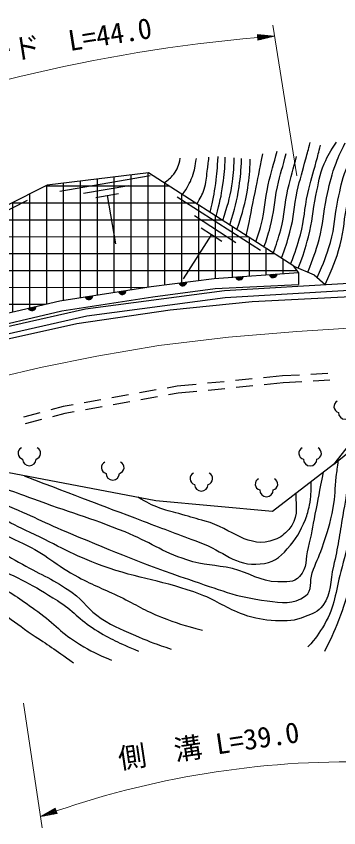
# Model space of a CAD drawing. Units: millimetres, scale not verified. Extents: x 40000 to 680000, y 20000 to 380000.
# Drawn here: x 467518 to 496158, y 262615 to 334644 of the extents above; entities that cross this region are included whole.
import ezdxf
from ezdxf.enums import TextEntityAlignment as Align

# ---------------------------------------------------------------- set-up
doc = ezdxf.new("R2010")
doc.units = ezdxf.units.MM
doc.header["$LTSCALE"] = 1000
doc.linetypes.add('CHAIN', pattern=[18.5, 12, -1.5, 3.5, -1.5])
for name, color, linetype, lineweight in [('M-BGD', 7, 'Continuous', 25), ('M-BMK', 2, 'CHAIN', 13), ('M-STR-HTXT', 7, 'Continuous', 13)]:
    doc.layers.add(name, color=color, linetype=linetype, lineweight=lineweight)
doc.styles.add('ＭＳ ゴシック', font='')
doc.styles.get('ＭＳ ゴシック').set_extended_font_data('MS Gothic')

msp = doc.modelspace()

# ---------------------------------------------------------------- hatches: boundary and pattern name
at = {"layer": 'M-BGD'}
h = msp.add_hatch(dxfattribs=at)
h.set_pattern_fill('USER', color=256, style=0, pattern_type=2)
h.set_pattern_definition([(89.987, (458223, 313584), (-1500, 0.337), []), (179.987, (458223, 313584), (-0.337, -1500), [])])
h.paths.add_polyline_path([(447313, 303798), (455969, 312450), (470268, 319642), (479258, 320734), (492170, 312448), (492568, 311896), (485095, 311379), (479514, 310651), (471393, 309389), (463532, 307561), (453988, 304973), (449329, 305070), (449291, 304047)])

# ---------------------------------------------------------------- linework, layer by layer
for p, q in [((471391, 319126), (479423, 320499)), ((473490, 318934), (477506, 319620)), ((474586, 318570), (476594, 318913)), ((475590, 318741), (476322, 314458)), ((481802, 318626), (489193, 313883)), ((458072, 313060), (468524, 318317)), ((483334, 316948), (487029, 314576)), ((483942, 315862), (485789, 314676)), ((484866, 315269), (482336, 311327)), ((492568, 311896), (492568, 310845)), ((491159, 302717), (489468, 302551)), ((492684, 302794), (491159, 302717)), ((495181, 302921), (493683, 302845)), ((483496, 301965), (481805, 301799)), ((485984, 302209), (484492, 302063)), ((488473, 302453), (486980, 302307)), ((488540, 301831), (487047, 301684)), ((491208, 302092), (489535, 301928)), ((492873, 302191), (491208, 302092)), ((495369, 302339), (493872, 302250)), ((479947, 301470), (478470, 301209)), ((481805, 301799), (480932, 301645)), ((481891, 301178), (481042, 301028)), ((483564, 301343), (481891, 301178)), ((486052, 301587), (484559, 301440)), ((475024, 300598), (473547, 300336)), ((477485, 301034), (476008, 300772)), ((477596, 300418), (476119, 300156)), ((480057, 300854), (478580, 300592)), ((471688, 300007), (470584, 299712)), ((472562, 300162), (471688, 300007)), ((475134, 299981), (473657, 299720)), ((469618, 299453), (468169, 299066)), ((471824, 299395), (470733, 299103)), ((472672, 299545), (471824, 299395)), ((469767, 298845), (468318, 298457))]:
    msp.add_line(p, q, dxfattribs=at)
for points in [[(492568, 311896), (492170, 312448), (479258, 320734), (470268, 319642), (455969, 312450), (447313, 303798)], [(449329, 305070), (453988, 304973), (463532, 307561), (471393, 309389), (479514, 310651), (485095, 311379), (492568, 311896)], [(492170, 312448), (493974, 311690), (494936, 310832)], [(449310, 304157), (454100, 304058), (463755, 306676), (471567, 308492), (479643, 309747), (485185, 310470), (492568, 310845)], [(454511, 303862), (460569, 305710), (473672, 308668), (486006, 310298), (497048, 310958), (504956, 310947)], [(499552, 309870), (488459, 309297), (481180, 308544), (472906, 307331), (465554, 305730), (455848, 303061), (448935, 300682), (438787, 296616)], [(454694, 303262), (460730, 305104), (473782, 308050), (486066, 309673), (497066, 310330), (504955, 310320)], [(498421, 298322), (495678, 294872), (498527, 297175)], [(495678, 294872), (490267, 290682), (479920, 291647), (462329, 294971), (460933, 296468), (461431, 296615)]]:
    msp.add_lwpolyline(points, dxfattribs=at)
for centre, radius, start, end in [((487331, 311588), 354, 192.75962, 355.1648), ((487331, 311588), 283, 194.98366, 352.94076), ((487331, 311588), 212, 198.72999, 349.19443), ((487331, 311588), 142, 206.44172, 341.48271), ((487331, 311588), 100, 216.75938, 331.16504), ((487331, 311588), 100, 216.75938, 331.16504), ((490324, 311795), 354, 192.75962, 355.1648), ((490324, 311795), 283, 194.98366, 352.94076), ((490324, 311795), 212, 198.72999, 349.19443), ((490324, 311795), 142, 206.44172, 341.48271), ((490324, 311795), 100, 216.75938, 331.16504), ((490324, 311795), 100, 216.75938, 331.16504), ((482297, 311068), 354, 196.22882, 358.634), ((482297, 311068), 283, 198.45286, 356.40996), ((482297, 311068), 212, 202.19918, 352.66363), ((482297, 311068), 142, 209.91091, 344.9519), ((482297, 311068), 100, 220.22858, 334.63424), ((482297, 311068), 100, 220.22858, 334.63424), ((473963, 309843), 354, 197.62932, 0.0345), ((473963, 309843), 283, 199.85336, 357.81046), ((473963, 309843), 212, 203.59968, 354.06413), ((473963, 309843), 142, 211.31141, 346.3524), ((473963, 309843), 100, 221.62908, 336.03474), ((473963, 309843), 100, 221.62908, 336.03474), ((476927, 310304), 354, 197.62932, 0.0345), ((476927, 310304), 283, 199.85336, 357.81046), ((476927, 310304), 212, 203.59968, 354.06413), ((476927, 310304), 142, 211.31141, 346.3524), ((476927, 310304), 100, 221.62908, 336.03474), ((476927, 310304), 100, 221.62908, 336.03474), ((468911, 308867), 354, 201.8867, 4.29188), ((468911, 308867), 283, 204.11074, 2.06784), ((468911, 308867), 212, 207.85707, 358.32152), ((468911, 308867), 142, 215.5688, 350.60979), ((468911, 308867), 100, 225.88646, 340.29212), ((468911, 308867), 100, 225.88646, 340.29212), ((496262, 299997), 536, 116.08703, 255.33416), ((496727, 299478), 600, 180, 0), ((468219, 295860), 536, 116.08703, 255.33416), ((469148, 295860), 536, 284.66584, 63.91297), ((493150, 295847), 536, 116.08703, 255.33416), ((494079, 295847), 536, 284.66584, 63.91297), ((468683, 295341), 600, 180, 0), ((493615, 295329), 600, 180, 0), ((475626, 294592), 536, 116.08703, 255.33416), ((476554, 294592), 536, 284.66584, 63.91297), ((476090, 294073), 600, 180, 0), ((483487, 293609), 536, 116.08703, 255.33416), ((484416, 293609), 536, 284.66584, 63.91297), ((489274, 293118), 536, 116.08703, 255.33416), ((490203, 293118), 536, 284.66584, 63.91297), ((483952, 293091), 600, 180, 0), ((489739, 292599), 600, 180, 0)]:
    msp.add_arc(centre, radius, start, end, dxfattribs=at)
for points, knots in [([(491063, 313159), (491441, 314152), (491564, 314534), (491821, 315476), (492200, 316867), (492154, 317704), (492471, 319111), (492726, 320245), (492934, 320865), (493233, 321988), (493384, 322558), (493432, 322735), (493621, 323445)], [0, 0, 0, 0, 1, 1, 1, 2, 2, 2, 3, 3, 3, 4, 4, 4, 4]), ([(492560, 312284), (493042, 313559), (493175, 313956), (493469, 315058), (493846, 316471), (493811, 317316), (494128, 318744), (494374, 319852), (494415, 320514), (494872, 321553), (495220, 322342), (495400, 322649), (495960, 323474)], [0, 0, 0, 0, 1, 1, 1, 2, 2, 2, 3, 3, 3, 4, 4, 4, 4]), ([(494240, 311452), (494865, 312852), (495056, 313315), (495415, 314563), (495825, 315993), (495765, 316858), (496085, 318310), (496321, 319387), (496395, 320016), (496807, 321038), (497205, 322024), (497439, 322391), (498111, 323425)], [0, 0, 0, 0, 1, 1, 1, 2, 2, 2, 3, 3, 3, 4, 4, 4, 4]), ([(491883, 312632), (492343, 313829), (492467, 314205), (492749, 315240), (493131, 316643), (493085, 317486), (493404, 318904), (493656, 320023), (493861, 320635), (494156, 321743), (494308, 322312), (494355, 322490), (494544, 323199)], [0, 0, 0, 0, 1, 1, 1, 2, 2, 2, 3, 3, 3, 4, 4, 4, 4]), ([(493397, 311932), (493934, 313247), (494089, 313668), (494408, 314819), (494802, 316240), (494753, 317095), (495072, 318535), (495315, 319627), (495421, 320254), (495806, 321304), (496116, 322148), (496256, 322454), (496736, 323409)], [0, 0, 0, 0, 1, 1, 1, 2, 2, 2, 3, 3, 3, 4, 4, 4, 4]), ([(494936, 310832), (495650, 312409), (495884, 312929), (496279, 314344), (496683, 315786), (496566, 316672), (496954, 318118), (497250, 319220), (497471, 319827), (497933, 320870), (498340, 321787), (498516, 322109), (499114, 323150)], [0, 0, 0, 0, 1, 1, 1, 2, 2, 2, 3, 3, 3, 4, 4, 4, 4]), ([(480610, 319866), (481035, 320132), (481217, 320271), (481505, 320629), (481878, 321093), (481929, 321407), (482088, 322037)], [0, 0, 0, 0, 1, 1, 1, 2, 2, 2, 2]), ([(482266, 318804), (482728, 319489), (482910, 319742), (483155, 320419), (483373, 321022), (483417, 321291), (483511, 322020)], [0, 0, 0, 0, 1, 1, 1, 2, 2, 2, 2]), ([(483553, 317978), (483898, 318542), (484022, 318756), (484207, 319303), (484408, 319898), (484395, 320266), (484482, 320888), (484550, 321380), (484568, 321544), (484627, 322150)], [0, 0, 0, 0, 1, 1, 1, 2, 2, 2, 3, 3, 3, 3]), ([(484724, 317226), (485006, 318432), (485093, 318786), (485233, 319802), (485361, 320732), (485383, 321064), (485443, 322196)], [0, 0, 0, 0, 1, 1, 1, 2, 2, 2, 2]), ([(485273, 316874), (485605, 318195), (485715, 318590), (485872, 319711), (486004, 320654), (486029, 320996), (486085, 322140)], [0, 0, 0, 0, 1, 1, 1, 2, 2, 2, 2]), ([(485849, 316505), (486302, 317915), (486468, 318364), (486661, 319599), (486811, 320556), (486839, 320922), (486878, 322070)], [0, 0, 0, 0, 1, 1, 1, 2, 2, 2, 2]), ([(486480, 316100), (486940, 317666), (487110, 318152), (487306, 319507), (487447, 320480), (487480, 320843), (487526, 322013)], [0, 0, 0, 0, 1, 1, 1, 2, 2, 2, 2]), ([(487949, 315157), (488328, 317035), (488422, 317505), (488727, 319009), (488998, 320349), (489083, 320767), (489422, 322439)], [0, 0, 0, 0, 1, 1, 1, 2, 2, 2, 2]), ([(488791, 314616), (488973, 315126), (489081, 315488), (489257, 316127), (489631, 317487), (489583, 318306), (489892, 319682), (490156, 320859), (490373, 321501), (490683, 322666)], [0, 0, 0, 0, 1, 1, 1, 2, 2, 2, 3, 3, 3, 3]), ([(489513, 314154), (489751, 314801), (489865, 315178), (490069, 315921), (490445, 317291), (490398, 318115), (490709, 319501), (490971, 320664), (491184, 321299), (491491, 322452)], [0, 0, 0, 0, 1, 1, 1, 2, 2, 2, 3, 3, 3, 3]), ([(490338, 313624), (490648, 314448), (490767, 314832), (491001, 315684), (491379, 317066), (491332, 317896), (491646, 319294), (491904, 320441), (492115, 321068), (492418, 322205)], [0, 0, 0, 0, 1, 1, 1, 2, 2, 2, 3, 3, 3, 3]), ([(487113, 315693), (487648, 317384), (487856, 317919), (488073, 319398), (488219, 320386), (488256, 320761), (488297, 321945)], [0, 0, 0, 0, 1, 1, 1, 2, 2, 2, 2]), ([(497437, 296293), (497021, 293417), (496919, 292662), (496518, 290345), (496212, 288579), (496097, 287576), (495681, 285832), (495353, 284457), (495563, 283484), (494735, 282338), (494312, 281753), (493840, 281623), (493170, 281355), (492210, 280973), (491581, 280928), (490549, 280991), (489422, 281061), (488775, 281161), (487710, 281537), (486157, 282087), (485429, 282736), (483889, 283321), (480566, 284581), (478494, 284655), (475154, 285868), (472565, 286809), (471246, 287656), (468748, 288817), (466694, 289771), (465642, 290548), (463498, 291276), (461091, 292094), (460039, 292185), (457110, 292522)], [0, 0, 0, 0, 1, 1, 1, 2, 2, 2, 3, 3, 3, 4, 4, 4, 5, 5, 5, 6, 6, 6, 7, 7, 7, 8, 8, 8, 9, 9, 9, 10, 10, 10, 11, 11, 11, 11]), ([(494763, 294164), (494418, 292356), (494331, 291896), (494040, 290445), (493808, 289288), (493726, 288629), (493434, 287485), (493175, 286471), (493384, 285689), (492681, 284913), (492159, 284335), (491520, 284452), (490740, 284452), (489103, 284452), (488310, 285256), (486712, 285617), (485140, 285971), (484191, 285888), (482660, 286393), (480429, 287129), (479356, 287989), (477177, 288868), (474030, 290138), (472179, 290617), (469000, 291804), (466978, 292559), (465804, 292891), (463856, 293818), (461937, 294731), (461271, 295143), (459115, 296486)], [0, 0, 0, 0, 1, 1, 1, 2, 2, 2, 3, 3, 3, 4, 4, 4, 5, 5, 5, 6, 6, 6, 7, 7, 7, 8, 8, 8, 9, 9, 9, 10, 10, 10, 10]), ([(498958, 296740), (498352, 294140), (498200, 293487), (497719, 291401), (497175, 289042), (496977, 287694), (496336, 285359), (495828, 283507), (495864, 282313), (494880, 280664), (494385, 279834), (494157, 279477), (493425, 278662)], [0, 0, 0, 0, 1, 1, 1, 2, 2, 2, 3, 3, 3, 4, 4, 4, 4]), ([(494917, 278298), (495652, 279746), (495847, 280223), (496336, 281501), (497170, 283681), (497228, 285032), (497828, 287288), (498269, 288941), (498513, 289868), (498993, 291510), (499339, 292693), (499472, 293376), (499903, 294531), (500091, 295033), (500153, 295208), (500411, 295806)], [0, 0, 0, 0, 1, 1, 1, 2, 2, 2, 3, 3, 3, 4, 4, 4, 5, 5, 5, 5]), ([(459373, 293699), (462784, 292656), (463767, 292373), (466500, 291295), (468821, 290378), (470038, 289667), (472348, 288723), (476403, 287065), (478648, 286050), (482806, 284670), (485492, 283779), (486984, 283093), (489794, 282754), (491122, 282593), (492101, 282414), (493191, 283190), (493875, 283677), (493525, 284459), (493798, 285253), (494099, 286130), (494377, 286581), (494671, 287461), (495127, 288824), (495397, 289592), (495666, 291003), (495869, 292070), (495797, 292693), (495933, 293769), (496005, 294346), (496029, 294535), (496136, 295243)], [0, 0, 0, 0, 1, 1, 1, 2, 2, 2, 3, 3, 3, 4, 4, 4, 5, 5, 5, 6, 6, 6, 7, 7, 7, 8, 8, 8, 9, 9, 9, 10, 10, 10, 10]), ([(468217, 293858), (473355, 291894), (474647, 291394), (478778, 289839), (480748, 289097), (481846, 288665), (483825, 287946), (485916, 287187), (486975, 285795), (489187, 286029), (490255, 286142), (490892, 286548), (491590, 287364), (492370, 288275), (492732, 288876), (493191, 289984), (493387, 290458), (493448, 290744), (493555, 291246), (493726, 292048), (493698, 292380), (493699, 293339)], [0, 0, 0, 0, 1, 1, 1, 2, 2, 2, 3, 3, 3, 4, 4, 4, 5, 5, 5, 6, 6, 6, 7, 7, 7, 7]), ([(492337, 292285), (492373, 290990), (492576, 290020), (491711, 289087), (491305, 288649), (491030, 288404), (490473, 288189), (488141, 287285), (486699, 289181), (484286, 289839), (483478, 290059), (483029, 290191), (482224, 290421), (481465, 290638), (481020, 290700), (480282, 290979), (479476, 291284), (479190, 291452), (478301, 291953)], [0, 0, 0, 0, 1, 1, 1, 2, 2, 2, 3, 3, 3, 4, 4, 4, 5, 5, 5, 6, 6, 6, 6]), ([(455532, 291700), (457273, 290986), (457833, 290726), (459385, 290369), (460605, 290089), (461336, 290179), (462551, 289878), (464797, 289322), (466029, 288848), (468120, 287858), (470153, 286896), (471054, 285924), (473034, 284855), (474444, 284094), (475303, 283805), (476746, 283108), (478180, 282416), (478923, 281892), (480404, 281307), (481796, 280756), (482336, 280609), (484062, 280160)], [0, 0, 0, 0, 1, 1, 1, 2, 2, 2, 3, 3, 3, 4, 4, 4, 5, 5, 5, 6, 6, 6, 7, 7, 7, 7]), ([(453140, 290456), (454664, 289874), (455207, 289646), (456601, 289441), (457825, 289261), (458540, 289492), (459767, 289332), (461173, 289149), (461987, 289064), (463316, 288568), (465291, 287831), (466221, 287024), (468065, 286002), (469803, 285039), (470874, 284649), (472488, 283491), (473580, 282707), (473922, 281923), (475054, 281198), (476274, 280416), (477050, 280127), (478384, 279560), (479496, 279087), (479893, 278942), (481277, 278468)], [0, 0, 0, 0, 1, 1, 1, 2, 2, 2, 3, 3, 3, 4, 4, 4, 5, 5, 5, 6, 6, 6, 7, 7, 7, 8, 8, 8, 8]), ([(449975, 288809), (452745, 287928), (453973, 287142), (456546, 287585), (456847, 287637), (457006, 287725), (457310, 287749), (458726, 287860), (459539, 287618), (460914, 287258), (462668, 286798), (463659, 286531), (465336, 285838), (467716, 284854), (468995, 284148), (471177, 282781), (472569, 281909), (473116, 281087), (474508, 280215), (475938, 279319), (476552, 279067), (478384, 278304)], [0, 0, 0, 0, 1, 1, 1, 2, 2, 2, 3, 3, 3, 4, 4, 4, 5, 5, 5, 6, 6, 6, 7, 7, 7, 7]), ([(447705, 287627), (449409, 287151), (449890, 287031), (451305, 286712), (453333, 286254), (454485, 286056), (456546, 285784), (458711, 285498), (459971, 285706), (462115, 285292), (463565, 285012), (464372, 284754), (465718, 284146), (467281, 283439), (468024, 282781), (469430, 281798), (470937, 280745), (471560, 279840), (473143, 278905), (474210, 278274), (474640, 278053), (475982, 277485)], [0, 0, 0, 0, 1, 1, 1, 2, 2, 2, 3, 3, 3, 4, 4, 4, 5, 5, 5, 6, 6, 6, 7, 7, 7, 7]), ([(446178, 286833), (449144, 286026), (449977, 285789), (452451, 285292), (454634, 284854), (455892, 284802), (458075, 284364), (460397, 283898), (461801, 283895), (463971, 282945), (466079, 282022), (467025, 281055), (468939, 279778), (470381, 278816), (470846, 278497), (472597, 277267)], [0, 0, 0, 0, 1, 1, 1, 2, 2, 2, 3, 3, 3, 4, 4, 4, 5, 5, 5, 5])]:
    msp.add_open_spline(points, degree=3, knots=knots, dxfattribs=at)
at = {"layer": 'M-BMK'}
msp.add_lwpolyline([(462060, 301560), (465693, 302528), (469672, 303460), (474668, 304476), (480171, 305407), (486352, 306169), (492448, 306677), (496596, 306931), (499475, 307016), (556647, 305463)], dxfattribs=at)
at = {"layer": 'M-STR-HTXT'}
for p, q in [((492432, 320487), (490303, 333862)), ((490461, 332875), (488946, 333010)), ((488946, 333010), (488984, 332512)), ((489249, 332983), (488950, 332961)), ((488954, 332911), (489552, 332956)), ((489855, 332929), (488957, 332861)), ((488961, 332811), (490158, 332902)), ((490461, 332875), (488965, 332761)), ((488969, 332711), (490165, 332802)), ((490461, 332875), (488984, 332512)), ((489870, 332730), (488972, 332661)), ((488976, 332612), (489575, 332657)), ((489279, 332584), (488980, 332562)), ((468154, 273660), (469812, 262615)), ((469664, 263604), (470987, 264352)), ((471159, 263883), (470987, 264352)), ((469664, 263604), (471073, 264118)), ((469664, 263604), (471159, 263883)), ((471056, 264165), (469928, 263753)), ((471090, 264071), (469963, 263659)), ((470193, 263903), (471039, 264211)), ((470262, 263715), (471107, 264024)), ((471021, 264258), (470458, 264053)), ((471124, 263977), (470561, 263771)), ((470723, 264203), (471004, 264305)), ((470860, 263827), (471141, 263930))]:
    msp.add_line(p, q, dxfattribs=at)
for centre, radius, start, end in [((505671, 202359), 140894, 91.97216, 114.20466), ((501080, 193031), 140246, 94.95532, 112.46548), ((497211, 188078), 80393, 88.10392, 108.96986)]:
    msp.add_arc(centre, radius, start, end, dxfattribs=at)

# ---------------------------------------------------------------- texts
at = {"layer": 'M-STR-HTXT', "style": 'ＭＳ ゴシック'}
for s, rotation, p in [('ストンガード\u3000L=44.0', 9.043, (467425, 330221)), ('側\u3000溝 L=39.0', 8.537, (484822, 268481))]:
    msp.add_text(s, height=1833, rotation=rotation, dxfattribs=at).set_placement(p, align=Align.BOTTOM_CENTER)

doc.saveas('drawing.dxf')
